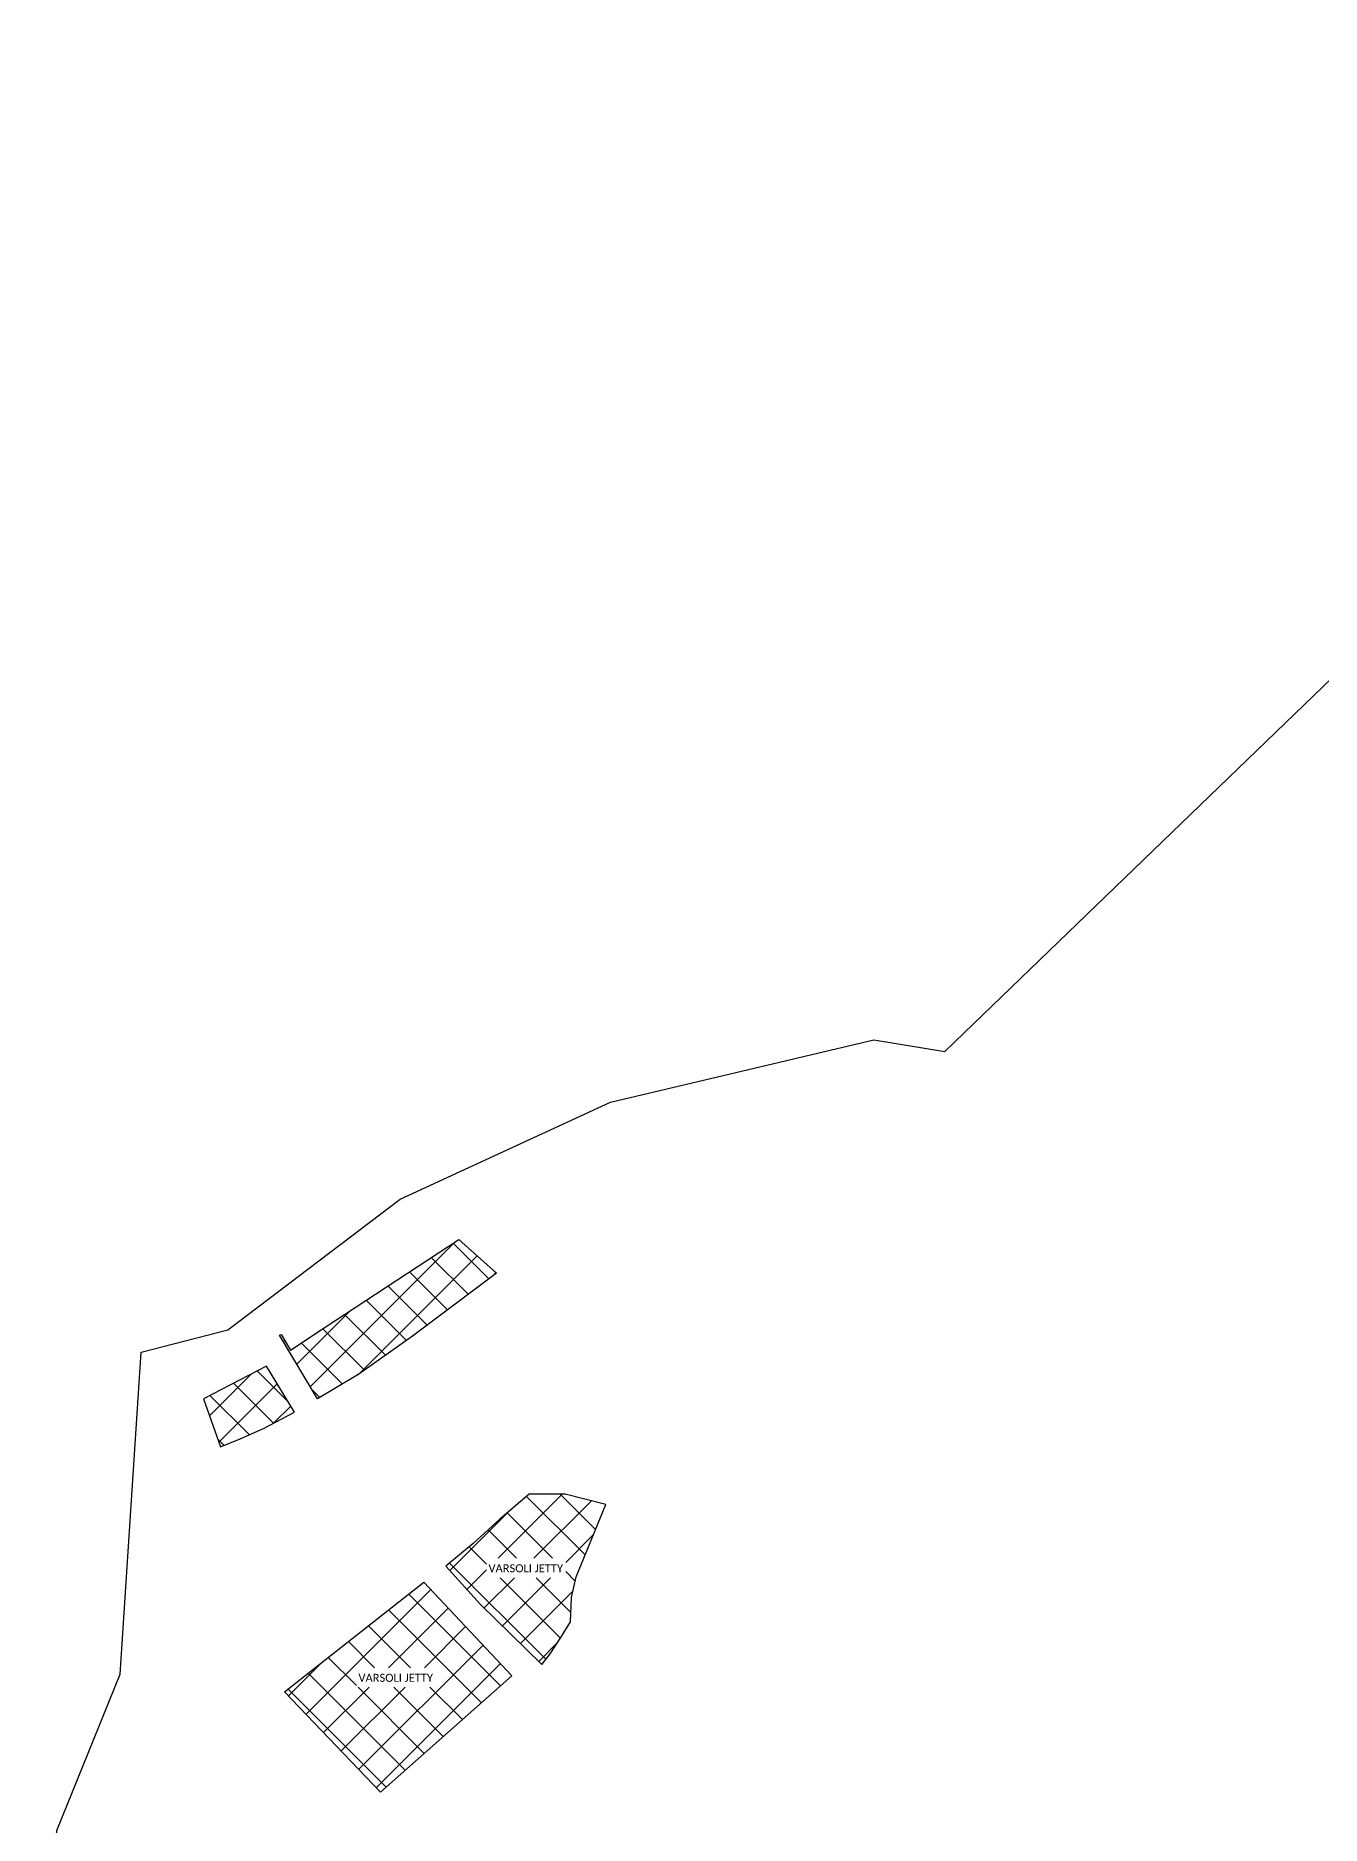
# Model space of a CAD drawing. Header units: metres. Extents: x 274648 to 277673, y 2063816 to 2066136.
# Drawn here: x 274734 to 275215, y 2065465 to 2066136 of the extents above; entities that cross this region are included whole.
import ezdxf

# ---------------------------------------------------------------- set-up
doc = ezdxf.new("R2010")
doc.units = ezdxf.units.M
for name, color, linetype in [('JETTY', 41, 'Continuous'), ('JETTY HATCH', 6, 'Continuous'), ('JETTY TEXT', 250, 'Continuous'), ('village', 3, 'Continuous')]:
    doc.layers.add(name, color=color, linetype=linetype)
doc.styles.add('MtXpl_Calibri', font='calibri.ttf')

msp = doc.modelspace()

# ---------------------------------------------------------------- linework, layer by layer
at = {"layer": 'JETTY'}
for p, q in [((274841.71, 2065651.81), (274892.13, 2065684.98)), ((274892.13, 2065684.98), (274906.22, 2065672.28)), ((274906.22, 2065672.28), (274874.77, 2065648.76)), ((274824.95, 2065649.03), (274825.56, 2065649.39)), ((274839.2, 2065625.18), (274824.95, 2065649.03)), ((274825.56, 2065649.39), (274829.13, 2065643.42)), ((274829.13, 2065643.42), (274841.71, 2065651.81)), ((274874.77, 2065648.76), (274854.72, 2065634.43)), ((274820.12, 2065637.48), (274796.44, 2065625.21)), ((274830.57, 2065620.21), (274820.12, 2065637.48)), ((274854.72, 2065634.43), (274839.2, 2065625.18)), ((274796.44, 2065625.21), (274802.84, 2065607.2)), ((274818.93, 2065614.08), (274830.57, 2065620.21)), ((274810.17, 2065610.16), (274818.93, 2065614.08)), ((274802.84, 2065607.2), (274810.17, 2065610.16)), ((274918.5, 2065589.44), (274907.5, 2065580.05)), ((274919.08, 2065589.48), (274918.5, 2065589.44)), ((274931.95, 2065589.48), (274919.08, 2065589.48)), ((274947.19, 2065585.64), (274931.95, 2065589.48)), ((274907.5, 2065580.05), (274897.55, 2065571.01)), ((274936.19, 2065558.51), (274947.19, 2065585.64)), ((274897.55, 2065571.01), (274887.25, 2065562.5)), ((274887.25, 2065562.5), (274900.33, 2065548.15)), ((274826.85, 2065515.32), (274879.03, 2065556.48)), ((274879.03, 2065556.48), (274912.04, 2065521.39)), ((274934.34, 2065550.67), (274936.19, 2065558.51)), ((274900.33, 2065548.15), (274923.27, 2065525.63)), ((274933.98, 2065541.65), (274934.34, 2065550.67)), ((274930.39, 2065535.67), (274933.98, 2065541.65)), ((274926.35, 2065529.63), (274930.39, 2065535.67)), ((274923.27, 2065525.63), (274926.35, 2065529.63)), ((274912.04, 2065521.39), (274862.86, 2065477.76)), ((274862.86, 2065477.76), (274826.85, 2065515.32))]:
    msp.add_line(p, q, dxfattribs=at)
at = {"layer": 'JETTY HATCH', "linetype": 'Continuous'}
for p, q in [((274836.47, 2065629.75), (274890.87, 2065684.15)), ((274903.39, 2065670.16), (274889.98, 2065683.57)), ((274854.45, 2065634.27), (274898.98, 2065678.8)), ((274895.68, 2065664.4), (274881.85, 2065678.22)), ((274880.26, 2065652.87), (274865.6, 2065667.53)), ((274887.97, 2065658.63), (274873.73, 2065672.88)), ((274905.09, 2065671.44), (274906.07, 2065672.41)), ((274872.51, 2065647.15), (274857.48, 2065662.18)), ((274831.43, 2065638.18), (274851.49, 2065658.24)), ((274864.66, 2065641.53), (274849.35, 2065656.84)), ((274826.39, 2065646.62), (274826.91, 2065647.14)), ((274856.81, 2065635.92), (274841.23, 2065651.49)), ((274848.52, 2065630.73), (274833.15, 2065646.1)), ((274798.68, 2065618.9), (274814.17, 2065634.4)), ((274828.23, 2065624.08), (274816.64, 2065635.67)), ((274802.21, 2065608.97), (274824.12, 2065630.87)), ((274822.75, 2065616.09), (274807.76, 2065631.08)), ((274840.07, 2065625.71), (274837.12, 2065628.66)), ((274813.65, 2065611.72), (274798.89, 2065626.48)), ((274822.87, 2065616.16), (274829.2, 2065622.48)), ((274804.17, 2065607.73), (274801.82, 2065610.08)), ((274906.85, 2065565.43), (274930.9, 2065589.48)), ((274939.51, 2065566.69), (274917.56, 2065588.63)), ((274920.32, 2065565.43), (274941.87, 2065586.98)), ((274943.39, 2065576.27), (274930.18, 2065589.48)), ((274888.78, 2065560.83), (274910.9, 2065582.95)), ((274927.3, 2065565.43), (274910.29, 2065582.43)), ((274913.83, 2065565.43), (274903.15, 2065576.1)), ((274932.25, 2065563.89), (274942.55, 2065574.19)), ((274902.5, 2065563.28), (274896.03, 2065569.75)), ((274924.75, 2065527.56), (274888.65, 2065563.66)), ((274895.2, 2065553.78), (274902.5, 2065561.08)), ((274935.81, 2065556.91), (274932.25, 2065560.47)), ((274834.89, 2065506.94), (274881.65, 2065553.7)), ((274901.7, 2065546.81), (274913.05, 2065558.16)), ((274930.28, 2065535.5), (274907.62, 2065558.16)), ((274908.5, 2065540.13), (274926.52, 2065558.16)), ((274934.12, 2065545.13), (274921.09, 2065558.16)), ((274865.79, 2065524.37), (274888.18, 2065546.76)), ((274907.77, 2065517.6), (274873.36, 2065552.01)), ((274915.29, 2065533.46), (274934.91, 2065553.07)), ((274874.06, 2065524.37), (274858.3, 2065540.13)), ((274900.63, 2065511.27), (274865.83, 2065546.07)), ((274879.26, 2065524.37), (274894.71, 2065539.82)), ((274860.58, 2065524.37), (274850.77, 2065534.19)), ((274922.09, 2065526.79), (274929.22, 2065533.92)), ((274828.29, 2065513.82), (274840.83, 2065526.35)), ((274853.78, 2065517.7), (274843.24, 2065528.25)), ((274854.67, 2065486.31), (274901.24, 2065532.88)), ((274872.08, 2065485.94), (274835.71, 2065522.31)), ((274861.26, 2065479.43), (274907.77, 2065525.94)), ((274864.94, 2065479.61), (274828.18, 2065516.37)), ((274841.48, 2065500.06), (274858.52, 2065517.1)), ((274848.07, 2065493.18), (274871.99, 2065517.1)), ((274879.22, 2065492.27), (274854.38, 2065517.1)), ((274886.35, 2065498.6), (274867.85, 2065517.1)), ((274893.49, 2065504.94), (274881.32, 2065517.1))]:
    msp.add_line(p, q, dxfattribs=at)
at = {"layer": 'village', "color": 3, "true_color": 0x00ff00}
msp.add_polyline3d([(274733.62, 2065363.88, 0), (274741.5, 2065463.32, 0), (274765.2, 2065522.01, 0), (274773.16, 2065642.66, 0), (274805.58, 2065651.03, 0), (274870.13, 2065700.08, 0), (274949.05, 2065736.48, 0), (275047.67, 2065759.78, 0), (275074.32, 2065755.46, 0), (275279.75, 2065953.73, 0), (275506.37, 2066050.94, 0), (275819.84, 2066136.27, 0), (275899.2, 2066111.78, 0), (275988.05, 2066107.5, 0), (276118.74, 2065892.92, 0), (276230.09, 2065857.7, 0)], dxfattribs=at)

# ---------------------------------------------------------------- texts
at = {"layer": 'JETTY TEXT', "color": 7, "style": 'MtXpl_Calibri'}
for p in [(274903.25, 2065560.18), (274854.53, 2065519.12)]:
    msp.add_text('VARSOLI JETTY', height=3, dxfattribs=at).set_placement(p)

doc.saveas('drawing.dxf')
